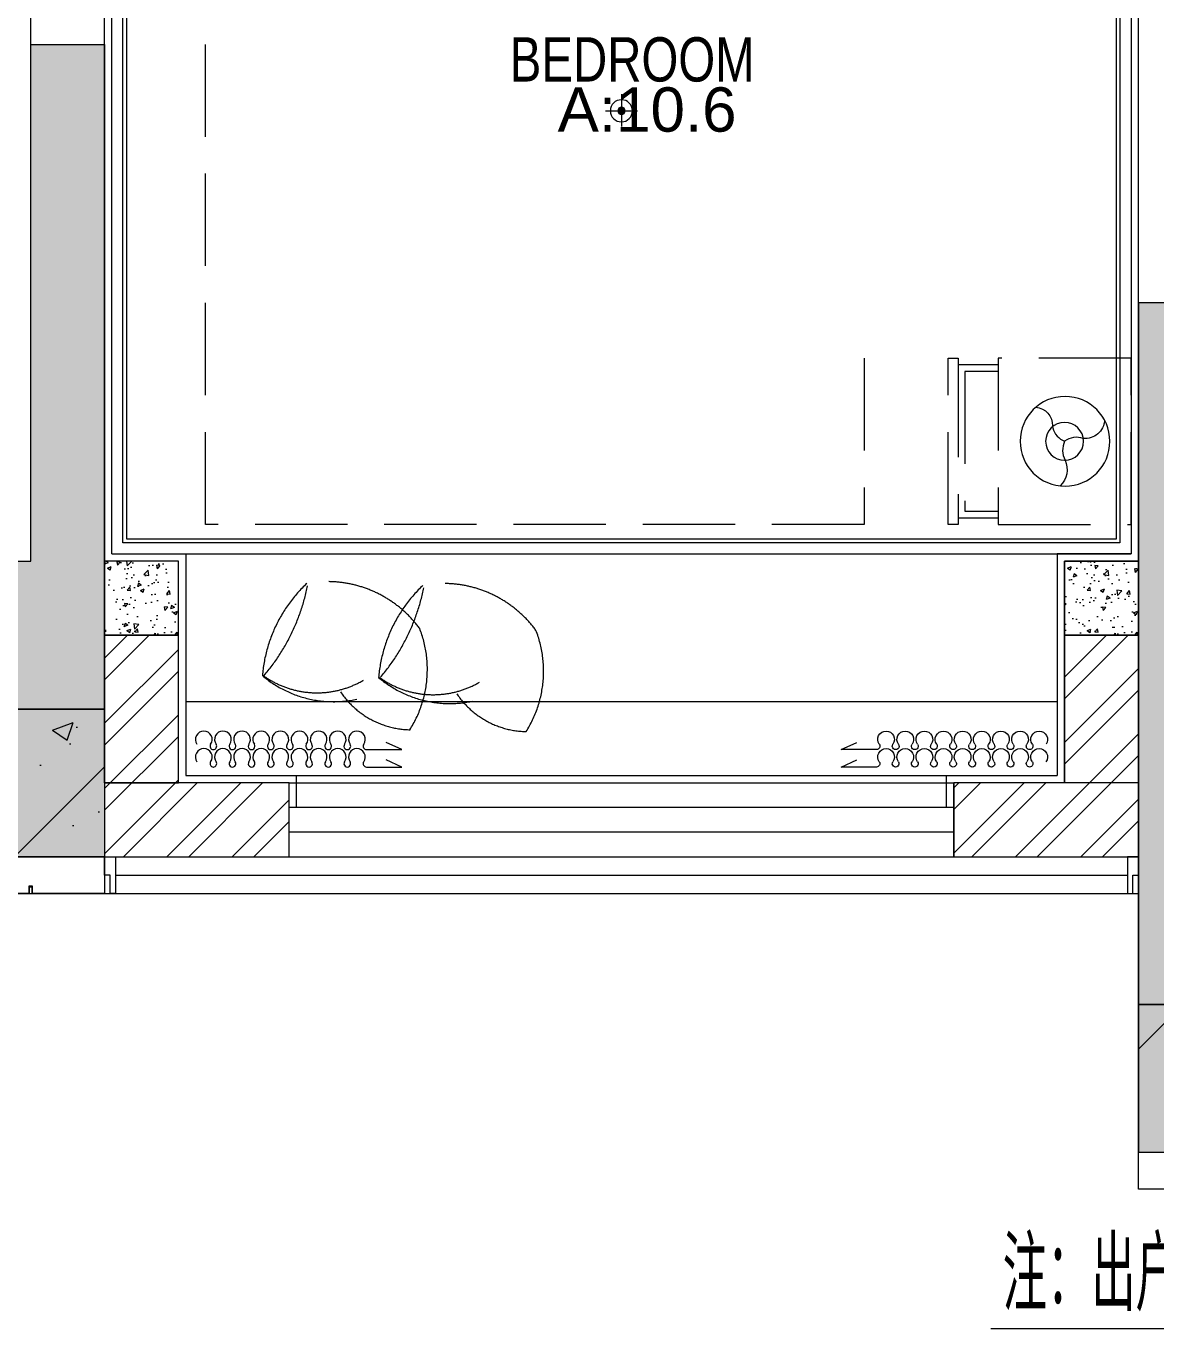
# Model space of a CAD drawing. Extents: x 288658 to 330658, y -27457 to 31943.
# Drawn here: x 297379 to 300439, y 13816 to 17344 of the extents above; entities that cross this region are included whole.
import ezdxf
from ezdxf.enums import TextEntityAlignment as Align

# ---------------------------------------------------------------- set-up
doc = ezdxf.new("R2010")
doc.units = 0
doc.header["$LTSCALE"] = 1000
doc.linetypes.add('DASH', pattern=[0.35, 0.25, -0.1])
doc.layers.get('0').update_dxf_attribs({"color": 8, "lineweight": 13})
for name, color, linetype, lineweight in [('__附着_S88-LYGC-YTC-10_SEN147J2_设计区$0$PUB_HATCH', 8, 'Continuous', 13), ('A_SURFACE', 8, 'Continuous', 13), ('ACS_DLJ_BZ_SNJ', 3, 'Continuous', 20), ('AD-玻璃幕墙、窗', 8, 'Continuous', 13), ('DQ-GZ', 8, 'Continuous', 13), ('DQ-GZ-DASH', 8, 'DASH', 13), ('DQ-GZ-HATCH', 8, 'Continuous', 13), ('DS-DRAPERY', 8, 'Continuous', 13), ('E_WINDOW', 8, 'Continuous', 13), ('FF-FINISH【完成面】', 8, 'Continuous', 13), ('FF-固定家具(矮柜落地、不到顶)', 8, 'Continuous', 13), ('FF-平面灯具', 8, 'Continuous', 13), ('FF-活动家具', 8, 'Continuous', 13), ('FF1-平面中英文字', 8, 'Continuous', 13), ('IFF-FURN-DETAIL', 8, 'Continuous', 13), ('J-金属幕墙', 8, 'Continuous', 13), ('P-ANNO-DIMS', 8, 'Continuous', 13), ('P-平面看线', 8, 'Continuous', 13), ('RC-FIN', 8, 'Continuous', 13), ('RC-天花灯具', 8, 'Continuous', 13), ('WALL', 4, 'Continuous', 13)]:
    doc.layers.add(name, color=color, linetype=linetype, lineweight=lineweight)
doc.styles.add('ACS', font='xcsg.shx', dxfattribs={"width": 0.6, "bigfont": 'hztxt.shx'})
doc.styles.add('Arial', font='arial.ttf')
doc.styles.add('CCD-HB', font='hbsmall.shx')
pattern_1 = [(45, (0, 0), (-88.3883, 88.3883), []), (45, (58.93, 0), (-88.3883, 88.3883), [])]

# ---------------------------------------------------------------- blocks, each defined once
blk = doc.blocks.new('BVCNVBNVBMN')
at = {"layer": 'DQ-GZ-HATCH'}
h = blk.add_hatch(dxfattribs=at)
h.set_pattern_fill('ARMORED', color=256, scale=80, style=0)
h.set_pattern_definition([(50, (225839.5, 8074.6), (573.808, -50.2017), [60, -660]), (355, (225839.5, 8074.6), (-111.001, 601.7537), [48, -528]), (100.4514, (225887.3, 8070.44), (462.8075, 551.5516), [50.992, -560.9137]), (46.1842, (225839.5, 8234.6), (853.793, -132.415), [90, -990]), (96.6356, (225910.6, 8223.6), (747.73, 779.294), [76.488, -841.37]), (351.1842, (225839.5, 8234.6), (747.73, 779.295), [72, -792]), (21, (225919.5, 8194.6), (477.5256, -322.095), [60, -660]), (326, (225919.5, 8194.6), (194.6523, 580.12), [48, -528]), (71.4514, (225959.3, 8167.8), (672.178, 258.0244), [50.992, -560.9137]), (37.5, (225839.48, 8074.62), (9.7279, 266.3151), [0, -521.6, 0, -536, 0, -530]), (7.5, (225839.48, 8074.62), (210.4556, 315.5294), [0, -305.6, 0, -509.6, 0, -202]), (327.5, (225661.08, 8074.62), (427.05795, -18.0439), [0, -200, 0, -624, 0, -828]), (317.5, (225581.1, 8074.6), (466.549, 80.084), [0, -260, 0, -414.4, 0, -588]), (45, (225839.5, 8074.6), (-282.8427, 282.8427), [])])
h.paths.add_polyline_path([(201623.8, -62287.7), (201223.8, -62287.7), (201223.8, -61887.7), (201623.8, -61887.7)])
h = blk.add_hatch(dxfattribs=at)
h.set_pattern_fill('ARMORED', color=256, scale=80, style=0)
h.set_pattern_definition([(50, (208239.5, 7274.6), (573.808, -50.2017), [60, -660]), (355, (208239.5, 7274.6), (-111.001, 601.7537), [48, -528]), (100.4514, (208287.3, 7270.44), (462.8075, 551.5516), [50.992, -560.9137]), (46.1842, (208239.5, 7434.6), (853.793, -132.415), [90, -990]), (96.6356, (208310.6, 7423.6), (747.73, 779.294), [76.488, -841.37]), (351.1842, (208239.5, 7434.6), (747.73, 779.295), [72, -792]), (21, (208319.5, 7394.6), (477.5256, -322.095), [60, -660]), (326, (208319.5, 7394.6), (194.6523, 580.12), [48, -528]), (71.4514, (208359.3, 7367.8), (672.178, 258.0244), [50.992, -560.9137]), (37.5, (208239.49, 7274.62), (9.7279, 266.3151), [0, -521.6, 0, -536, 0, -530]), (7.5, (208239.49, 7274.62), (210.4556, 315.5294), [0, -305.6, 0, -509.6, 0, -202]), (327.5, (208061.09, 7274.62), (427.05795, -18.0439), [0, -200, 0, -624, 0, -828]), (317.5, (207981.1, 7274.6), (466.549, 80.084), [0, -260, 0, -414.4, 0, -588]), (45, (208239.5, 7274.6), (-282.8427, 282.8427), [])])
h.paths.add_polyline_path([(204423.8, -63087.7), (204823.8, -63087.7), (204823.8, -62687.7), (204423.8, -62687.7)])
at = {"layer": 'P-ANNO-DIMS'}
for points in [[(201223.8, -61487.7), (201423.8, -61487.7), (201423.8, -60087.7), (201623.8, -60087.7), (201623.8, -61887.7), (201223.8, -61887.7)], [(204823.8, -62287.7), (204623.8, -62287.7), (204623.8, -60787.7), (204423.8, -60787.7), (204423.8, -62687.7), (204823.8, -62687.7)]]:
    blk.add_hatch(color=256, dxfattribs=at).paths.add_polyline_path(points)
for points in [[(201223.8, -61487.7), (201423.8, -61487.7), (201423.8, -60087.7), (201623.8, -60087.7), (201623.8, -61887.7), (201223.8, -61887.7)], [(204823.8, -62287.7), (204623.8, -62287.7), (204623.8, -60787.7), (204423.8, -60787.7), (204423.8, -62687.7), (204823.8, -62687.7)], [(201623.8, -62287.7), (201223.8, -62287.7), (201223.8, -61887.7), (201623.8, -61887.7)], [(204423.8, -63087.7), (204823.8, -63087.7), (204823.8, -62687.7), (204423.8, -62687.7)]]:
    blk.add_lwpolyline(points, close=True)
blk = doc.blocks.new('A$C1C4C1B0F')
at = {"color": 250, "linetype": 'Continuous'}
for points in [[(172.9, 160, -0.228099), (174.5, 227.5, 0.317646), (157.1, 319.1)], [(70.1, 38.7, 0.398826), (129.9, 105.2, -0.069197), (130.7, 112.1, -0.240714), (172.9, 160, 0.240714)], [(315.8, 85, 0.414712), (239.7, 150.3, -0.258086), (172.9, 160)]]:
    blk.add_lwpolyline(points, format="xyb", dxfattribs=at)
for centre, radius in [((174.5, 160), 160), ((172.9, 160), 67.5)]:
    blk.add_circle(centre, radius)
blk = doc.blocks.new('A$C51664537')
at = {"layer": 'FF-活动家具', "linetype": 'DASH'}
blk.add_lwpolyline([(360, 450), (360, 0), (0, 0), (0, 450)], close=True, dxfattribs=at)
at = {"layer": 'FF-活动家具', "linetype": 'DASH', "elevation": 0}
for points in [[(360, 432), (468, 432), (468, 18), (360, 18)], [(360, 414), (450, 414), (450, 36), (360, 36)]]:
    blk.add_lwpolyline(points, dxfattribs=at)
at = {"layer": 'FF-活动家具', "linetype": 'DASH'}
blk.add_lwpolyline([(468, 18), (468, 0), (495, 0), (495, 450), (468, 450), (468, 432)], dxfattribs=at)
at = {"layer": 'FF-平面灯具', "linetype": 'DASH', "xscale": 0.759375, "yscale": 0.759375, "zscale": 0.759375, "rotation": 180}
blk.add_blockref('A$C1C4C1B0F', (311.3, 346.5), dxfattribs=at)
blk = doc.blocks.new('DRAPES2')
for p, q in [((0, 0), (82, 37.3)), ((186.3, 0), (0, 0))]:
    blk.add_line(p, q)
at = {"linetype": 'ByBlock', "extrusion": (0, 0, -1)}
for centre, major_axis, start_param, end_param in [((236.9, 53.6), (-31.3, 31.3), 4.8823, 7.06864), ((236.9, 53.6), (-31.3, 31.3), 0.785455, 2.971795), ((338.2, 53.5), (31.3, 31.3), 3.311504, 5.497844), ((338.2, 53.5), (-31.3, 31.3), 0.785455, 2.971795), ((439.4, 53.5), (-31.3, 31.3), 4.8823, 7.06864), ((439.4, 53.5), (-31.3, 31.3), 0.785455, 2.971795), ((540.7, 53.5), (31.3, 31.3), 3.311504, 5.497844), ((540.7, 53.5), (31.3, 31.3), -0.785341, 1.400999), ((641.9, 53.5), (-31.3, 31.3), 4.8823, 7.06864), ((641.9, 53.5), (-31.3, 31.3), 0.785455, 2.971795), ((743.2, 53.5), (31.3, 31.3), 3.311504, 5.497844), ((743.2, 53.5), (-31.3, 31.3), 0.785455, 2.971795), ((844.4, 53.5), (-31.3, 31.3), 4.8823, 7.06864), ((844.4, 53.5), (-31.3, 31.3), 0.785455, 2.971795), ((945.7, 53.5), (31.3, 31.3), 3.311504, 5.497844), ((945.7, 53.5), (31.3, 31.3), -0.785341, 1.400999), ((186.3, 17.8), (-12.6, 12.6), 1.740708, 3.927048), ((287.6, 17.7), (-12.6, 12.6), 1.740708, 6.113388), ((388.8, 17.7), (-12.6, 12.6), 1.740708, 6.113388), ((490.1, 17.7), (12.6, 12.6), 0.169911, 4.542591), ((591.3, 17.7), (12.6, 12.6), 2.356251, 4.542591), ((591.3, 17.7), (-12.6, 12.6), 1.740708, 3.927048), ((692.6, 17.7), (-12.6, 12.6), 1.740708, 6.113388), ((793.8, 17.7), (-12.6, 12.6), 1.740708, 6.113388), ((895.1, 17.7), (12.6, 12.6), 0.169911, 4.542591), ((996.3, 17.7), (12.6, 12.6), 2.356251, 4.542591)]:
    blk.add_ellipse(centre, major_axis=major_axis, ratio=1, start_param=start_param, end_param=end_param, dxfattribs=at)
at = {"extrusion": (0, 0, -1)}
for centre, major_axis, start_param, end_param in [((1046.7, 53.5), (-31.3, 31.3), 4.8823, 7.06864), ((1046.7, 53.5), (-31.3, 31.3), 0.785455, 2.971795), ((996.1, 17.7), (-12.6, 12.6), 1.740708, 3.927048)]:
    blk.add_ellipse(centre, major_axis=major_axis, ratio=1, start_param=start_param, end_param=end_param, dxfattribs=at)
blk = doc.blocks.new('20170817.13012539')
for p, q in [((-62.6, 486), (-62.6, 605.2)), ((-62.6, 605.2), (-38.7, 552.8))]:
    blk.add_line(p, q)
at = {"linetype": 'ByBlock', "extrusion": (0, 0, -1)}
for centre, major_axis, start_param, end_param in [((-51.2, 486), (8.03, 8.03), 1.740708, 3.927048), ((-28.3, 453.6), (20, 20), 0.785455, 2.971795), ((-28.3, 453.6), (20, 20), 4.8823, 7.06864), ((-51.2, 421.2), (8.03, 8.03), 1.740708, 6.113388), ((-28.3, 388.8), (20, -20), 3.311504, 5.497844), ((-51.2, 356.4), (8.03, 8.03), 1.740708, 6.113388), ((-28.3, 388.8), (20, 20), 0.785455, 2.971795), ((-28.3, 324), (20, 20), 4.8823, 7.06864), ((-28.3, 324), (20, 20), 0.785455, 2.971795), ((-51.2, 291.6), (8.03, -8.03), 0.169911, 4.542591), ((-28.3, 259.2), (20, -20), 3.311504, 5.497844), ((-51.2, 226.8), (8.03, -8.03), 2.356251, 4.542591), ((-51.2, 226.8), (8.03, 8.03), 1.740708, 3.927048), ((-28.3, 259.2), (20, -20), -0.785341, 1.400999), ((-28.3, 194.4), (20, 20), 4.8823, 7.06864), ((-28.3, 194.4), (20, 20), 0.785455, 2.971795), ((-51.2, 162), (8.03, 8.03), 1.740708, 6.113388), ((-28.3, 129.6), (20, -20), 3.311504, 5.497844), ((-51.2, 97.2), (8.03, 8.03), 1.740708, 6.113388), ((-28.3, 129.6), (20, 20), 0.785455, 2.971795), ((-28.3, 64.8), (20, 20), 4.8823, 7.06864), ((-51.2, 32.4), (8.03, -8.03), 0.169911, 4.542591), ((-28.3, 64.8), (20, 20), 0.785455, 2.971795), ((-28.3, 0), (20, -20), 3.311504, 5.497844), ((-51.2, -32.4), (8.03, -8.03), 2.356251, 4.542591), ((-28.3, 0), (20, -20), -0.785341, 1.400999)]:
    blk.add_ellipse(centre, major_axis=major_axis, ratio=1, start_param=start_param, end_param=end_param, dxfattribs=at)
at = {"extrusion": (0, 0, -1)}
for centre, major_axis, start_param, end_param in [((-51.2, -32.2), (8.03, 8.03), 1.740708, 3.927048), ((-28.3, -64.6), (20, 20), 4.8823, 7.06864), ((-28.3, -64.6), (20, 20), 0.785455, 2.971795)]:
    blk.add_ellipse(centre, major_axis=major_axis, ratio=1, start_param=start_param, end_param=end_param, dxfattribs=at)
blk = doc.blocks.new('A$C6A4338C9')
at = {"layer": 'FF-活动家具', "linetype": 'DASH'}
for centre, radius, start, end in [((326, 221.3), 259.8, 139.7296, 192.1681), ((99.7, 52.9), 337.6, 43.3493, 85.2193), ((78.5, 236.5), 271, 306.2663, 10.6854), ((202.5, 36.9), 202.5, 124.0129, 178.8998), ((142.4, 266.2), 266.3, 237.6781, 291.2226)]:
    blk.add_arc(centre, radius, start, end, dxfattribs=at)
at = {"layer": 'IFF-FURN-DETAIL', "linetype": 'DASH'}
for centre, radius, start, end in [((304, 260.5), 216.9, 144.3394, 220.1355), ((433, 745.2), 472, 229.7764, 258.5941)]:
    blk.add_arc(centre, radius, start, end, dxfattribs=at)
blk = doc.blocks.new('A$C3A426A7C')
at = {"layer": 'DQ-GZ-HATCH'}
for points in [[(3600, 15100), (3200, 15100), (3200, 15500), (3600, 15500)], [(6400, 14300), (6800, 14300), (6800, 14700), (6400, 14700)]]:
    blk.add_hatch(color=8, dxfattribs=at).paths.add_polyline_path(points)
at = {"layer": 'DQ-GZ-DASH', "linetype": 'ByBlock'}
for points in [[(3600, 15100), (3200, 15100), (3200, 15500), (3600, 15500)], [(6400, 14300), (6800, 14300), (6800, 14700), (6400, 14700)]]:
    blk.add_lwpolyline(points, close=True, dxfattribs=at)
blk = doc.blocks.new('A$C00F337EA')
h = blk.add_hatch()
h.set_pattern_fill('混凝土', color=9, scale=15, angle=180, style=0)
h.set_pattern_definition([(230, (284158.3, 127968.4), (-107.589027, 9.41282), [11.25, -123.75]), (175, (284158.3, 127968.4), (20.8127, -112.82882), [9, -99]), (280.4514, (284149.33, 127969.18), (-86.776407, -103.41593), [9.56103, -105.171317]), (226.1842, (284158.3, 127938.4), (-160.08616, 24.82785), [16.875, -185.625]), (276.6356, (284144.96, 127940.47), (-140.199406, -146.11768), [14.34154, -157.75695]), (171.1842, (284158.3, 127938.4), (-140.19929, -146.11779), [13.5, -148.5]), (201, (284143.3, 127945.9), (-89.536058, 60.392834), [11.25, -123.75]), (146, (284143.3, 127945.9), (-36.4973, -108.772507), [9, -99]), (251.4514, (284135.84, 127950.93), (-126.033394, -48.379575), [9.56103, -105.171317]), (217.5, (284158.3, 127968.4), (-1.8239783, -49.934078), [0, -97.8, 0, -100.5, 0, -99.375]), (187.5, (284158.3, 127968.4), (-39.460431, -59.161757), [0, -57.3, 0, -95.55, 0, -37.875]), (147.5, (284191.75, 127968.4), (-80.0733654, 3.383231), [0, -37.5, 0, -117, 0, -155.25]), (137.5, (284206.75, 127968.4), (-87.477925, -15.015747), [0, -48.75, 0, -77.7, 0, -110.25])])
h.paths.add_polyline_path([(3500, -7200), (3300, -7200), (3300, -7000), (3500, -7000)])
h = blk.add_hatch()
h.set_pattern_fill('混凝土', color=9, scale=15, angle=180, style=0)
h.set_pattern_definition([(230, (284158.3, 127968.4), (-107.589027, 9.41282), [11.25, -123.75]), (175, (284158.3, 127968.4), (20.8127, -112.82882), [9, -99]), (280.4514, (284149.33, 127969.18), (-86.776407, -103.41593), [9.56103, -105.171317]), (226.1842, (284158.3, 127938.4), (-160.08616, 24.82785), [16.875, -185.625]), (276.6356, (284144.96, 127940.47), (-140.199406, -146.11768), [14.34154, -157.75695]), (171.1842, (284158.3, 127938.4), (-140.19929, -146.11779), [13.5, -148.5]), (201, (284143.3, 127945.9), (-89.536058, 60.392834), [11.25, -123.75]), (146, (284143.3, 127945.9), (-36.4973, -108.772507), [9, -99]), (251.4514, (284135.84, 127950.93), (-126.033394, -48.379575), [9.56103, -105.171317]), (217.5, (284158.3, 127968.4), (-1.8239783, -49.934078), [0, -97.8, 0, -100.5, 0, -99.375]), (187.5, (284158.3, 127968.4), (-39.460431, -59.161757), [0, -57.3, 0, -95.55, 0, -37.875]), (147.5, (284191.75, 127968.4), (-80.0733654, 3.383231), [0, -37.5, 0, -117, 0, -155.25]), (137.5, (284206.75, 127968.4), (-87.477925, -15.015747), [0, -48.75, 0, -77.7, 0, -110.25])])
h.paths.add_polyline_path([(5900, -7200), (6100, -7200), (6100, -7000), (5900, -7000)])
at = {"layer": '__附着_S88-LYGC-YTC-10_SEN147J2_设计区$0$PUB_HATCH'}
h = blk.add_hatch(dxfattribs=at)
h.set_pattern_fill('金属', color=256, scale=50, style=0)
h.set_pattern_definition(pattern_1)
h.paths.add_polyline_path([(3800, -7600), (3500, -7600), (3500, -7200), (3300, -7200), (3300, -7800), (3800, -7800)])
h = blk.add_hatch(dxfattribs=at)
h.set_pattern_fill('金属', color=256, scale=50, style=0)
h.set_pattern_definition(pattern_1)
h.paths.add_polyline_path([(5600, -7600), (5600, -7800), (6100, -7800), (6100, -7200), (5900, -7200), (5900, -7600)])
at = {"layer": 'DQ-GZ'}
for points in [[(3300, -7200), (3500, -7200), (3500, -7000), (3300, -7000)], [(6100, -7200), (5900, -7200), (5900, -7000), (6100, -7000)]]:
    blk.add_lwpolyline(points, close=True, dxfattribs=at)
at = {"layer": 'WALL'}
for p, q in [((3500, -7200), (3300, -7200)), ((3300, -7200), (3300, -7800)), ((3500, -7600), (3500, -7200)), ((6100, -7200), (5900, -7200)), ((5900, -7200), (5900, -7600)), ((6100, -7800), (6100, -7200)), ((3800, -7600), (3500, -7600)), ((3800, -7800), (3800, -7600)), ((5600, -7600), (5600, -7800)), ((5900, -7600), (5600, -7600)), ((3300, -7800), (3800, -7800)), ((5600, -7800), (6100, -7800))]:
    blk.add_line(p, q, dxfattribs=at)
blk = doc.blocks.new('A$C42737DA5')
h = blk.add_hatch(color=256)
edge = h.paths.add_edge_path()
edge.add_arc((0, 0), 0.5, 0, 360)
for p, q in [((0, 2.24), (0, -2.09)), ((2.17, 0), (-2.17, 0))]:
    blk.add_line(p, q)
for radius in [1.49, 0.5]:
    blk.add_circle((0, 0), radius)

msp = doc.modelspace()

# ---------------------------------------------------------------- hatches: boundary and pattern name
h = msp.add_hatch()
h.set_pattern_fill('混凝土', color=256, scale=15, style=0)
h.set_pattern_definition([(50, (16933.33, -121917.57), (107.589027, -9.41282), [11.25, -123.75]), (355, (16933.33, -121917.57), (-20.8127, 112.82882), [9, -99]), (100.4514, (16942.29, -121918.36), (86.776407, 103.41593), [9.56103, -105.171317]), (46.1842, (16933.33, -121887.57), (160.08616, -24.82785), [16.875, -185.625]), (96.6356, (16946.67, -121889.64), (140.199406, 146.11768), [14.34154, -157.75695]), (351.1842, (16933.33, -121887.57), (140.19929, 146.11779), [13.5, -148.5]), (21, (16948.33, -121895.07), (89.536058, -60.392834), [11.25, -123.75]), (326, (16948.33, -121895.07), (36.4973, 108.772507), [9, -99]), (71.4514, (16955.79, -121900.1), (126.033394, 48.379575), [9.56103, -105.171317]), (37.5, (16933.326, -121917.57), (1.8239783, 49.934078), [0, -97.8, 0, -100.5, 0, -99.375]), (7.5, (16933.326, -121917.57), (39.460431, 59.161757), [0, -57.3, 0, -95.55, 0, -37.875]), (327.5, (16899.876, -121917.57), (80.0733654, -3.383231), [0, -37.5, 0, -117, 0, -155.25]), (317.5, (16884.876, -121917.57), (87.477925, 15.015747), [0, -48.75, 0, -77.7, 0, -110.25])])
h.paths.add_polyline_path([(297591.6, 15894.8), (297791.6, 15894.8), (297791.6, 15694.8), (297591.6, 15694.8)])
h = msp.add_hatch()
h.set_pattern_fill('混凝土', color=256, scale=15, style=0)
h.set_pattern_definition([(50, (19533.33, -121917.57), (107.589027, -9.41282), [11.25, -123.75]), (355, (19533.33, -121917.57), (-20.8127, 112.82882), [9, -99]), (100.4514, (19542.29, -121918.36), (86.776407, 103.41593), [9.56103, -105.171317]), (46.1842, (19533.33, -121887.57), (160.08616, -24.82785), [16.875, -185.625]), (96.6356, (19546.67, -121889.64), (140.199406, 146.11768), [14.34154, -157.75695]), (351.1842, (19533.33, -121887.57), (140.19929, 146.11779), [13.5, -148.5]), (21, (19548.33, -121895.07), (89.536058, -60.392834), [11.25, -123.75]), (326, (19548.33, -121895.07), (36.4973, 108.772507), [9, -99]), (71.4514, (19555.79, -121900.1), (126.033394, 48.379575), [9.56103, -105.171317]), (37.5, (19533.326, -121917.57), (1.8239783, 49.934078), [0, -97.8, 0, -100.5, 0, -99.375]), (7.5, (19533.326, -121917.57), (39.460431, 59.161757), [0, -57.3, 0, -95.55, 0, -37.875]), (327.5, (19499.876, -121917.57), (80.0733654, -3.383231), [0, -37.5, 0, -117, 0, -155.25]), (317.5, (19484.876, -121917.57), (87.477925, 15.015747), [0, -48.75, 0, -77.7, 0, -110.25])])
h.paths.add_polyline_path([(300191.6, 15894.8), (300391.6, 15894.8), (300391.6, 15694.8), (300191.6, 15694.8)])

# ---------------------------------------------------------------- linework, layer by layer
at = {"layer": 'A_SURFACE'}
for points in [[(297396.6, 14994.8), (297396.6, 15014.8), (297386.6, 15014.8), (297386.6, 14994.8), (297191.6, 14994.8), (297191.6, 15094.8), (297591.6, 15094.8), (297591.6, 14994.8)], [(300596.6, 14194.8), (300596.6, 14214.8), (300586.6, 14214.8), (300586.6, 14194.8), (300391.6, 14194.8), (300391.6, 14294.8), (300791.6, 14294.8), (300791.6, 14194.8)]]:
    msp.add_lwpolyline(points, close=True, dxfattribs=at)
at = {"layer": 'ACS_DLJ_BZ_SNJ'}
msp.add_line((302941.6, 13815.9), (299991.5, 13815.9), dxfattribs=at)
at = {"layer": 'AD-玻璃幕墙、窗'}
for p, q in [((298091.6, 15294.8), (299891.6, 15294.8)), ((298091.6, 15094.8), (298091.6, 15294.8)), ((299891.6, 15094.8), (299891.6, 15294.8)), ((299891.6, 15228.1), (298091.6, 15228.1)), ((299891.6, 15161.5), (298091.6, 15161.5)), ((298091.6, 15094.8), (299891.6, 15094.8))]:
    msp.add_line(p, q, dxfattribs=at)
at = {"layer": 'DQ-GZ', "elevation": 0}
for points in [[(297791.6, 15894.8), (297591.6, 15894.8), (297591.6, 15694.8), (297791.6, 15694.8)], [(300391.6, 15894.8), (300191.6, 15894.8), (300191.6, 15694.8), (300391.6, 15694.8)]]:
    msp.add_lwpolyline(points, close=True, dxfattribs=at)
at = {"layer": 'FF-FINISH【完成面】', "linetype": 'ByBlock'}
for p, q in [((298111.6, 15228.1), (298111.6, 15314.8)), ((299871.6, 15228.1), (299871.6, 15314.8))]:
    msp.add_line(p, q, dxfattribs=at)
for points in [[(297611.6, 15914.8), (297611.6, 19074.8)], [(298538.5, 19074.8), (300371.6, 19074.8), (300371.6, 15914.8)]]:
    msp.add_lwpolyline(points, dxfattribs=at)
at = {"layer": 'FF-FINISH【完成面】', "linetype": 'ByBlock', "elevation": 0}
for points in [[(297611.6, 15914.8), (297811.6, 15914.8), (297811.6, 15314.8), (300171.6, 15314.8)], [(300371.6, 15914.8), (300171.6, 15914.8), (300171.6, 15314.8)], [(300371.6, 15914.8), (300171.6, 15914.8), (300171.6, 15314.8)]]:
    msp.add_lwpolyline(points, dxfattribs=at)
at = {"layer": 'FF-固定家具(矮柜落地、不到顶)', "ltscale": 0.5}
for p, q in [((297611.6, 15914.8), (300371.6, 15914.8)), ((297591.6, 15894.8), (297591.6, 15894.8)), ((297591.6, 15894.8), (297591.6, 15894.8))]:
    msp.add_line(p, q, dxfattribs=at)
at = {"layer": 'FF-活动家具', "linetype": 'DASH', "elevation": 0}
msp.add_lwpolyline([(299649.2, 16444.8), (299649.2, 15994.8), (297864.7, 15994.8), (297864.7, 18378.7)], dxfattribs=at)
at = {"layer": 'J-金属幕墙'}
for points in [[(297591.6, 15094.8), (297621.6, 15094.8), (297621.6, 14994.8), (297606.6, 14994.8), (297606.6, 15044.8), (297591.6, 15044.8)], [(300391.6, 15094.8), (300361.6, 15094.8), (300361.6, 14994.8), (300376.6, 14994.8), (300376.6, 15044.8), (300391.6, 15044.8)], [(297388.6, 14994.8), (297388.6, 15012.8), (297394.6, 15012.8), (297394.6, 14994.8), (297396.6, 14994.8), (297396.6, 15014.8), (297386.6, 15014.8), (297386.6, 14994.8), (297388.6, 14994.8)]]:
    msp.add_lwpolyline(points, close=True, dxfattribs=at)
msp.add_lwpolyline([(297621.6, 15044.8), (300361.6, 15044.8)], dxfattribs=at)
at = {"layer": 'P-平面看线'}
msp.add_lwpolyline([(293591.6, 15694.8), (293591.6, 14994.8), (300391.6, 14994.8)], dxfattribs=at)
at = {"layer": 'RC-FIN', "linetype": 'ByBlock'}
for p, q in [((297611.6, 15914.8), (300371.6, 15914.8)), ((297811.6, 15514.8), (300171.6, 15514.8))]:
    msp.add_line(p, q, dxfattribs=at)
at = {"layer": 'RC-FIN', "linetype": 'ByBlock', "elevation": 0}
for points in [[(297641.6, 18484.8), (300341.6, 18484.8), (300341.6, 15944.8), (297641.6, 15944.8)], [(297651.6, 18474.8), (300331.6, 18474.8), (300331.6, 15954.8), (297651.6, 15954.8)]]:
    msp.add_lwpolyline(points, close=True, dxfattribs=at)
at = {"layer": 'WALL'}
for p, q in [((297391.6, 15894.8), (297391.6, 19094.8)), ((297591.6, 15294.8), (297591.6, 19094.8)), ((300391.6, 16494.8), (300391.6, 19094.8)), ((300391.6, 15294.8), (300391.6, 16644.8)), ((298091.6, 15294.8), (297591.6, 15294.8)), ((298091.6, 15094.8), (298091.6, 15294.8)), ((300391.6, 15294.8), (299891.6, 15294.8)), ((299891.6, 15294.8), (299891.6, 15094.8)), ((297191.6, 15094.8), (297491.6, 15094.8)), ((297491.6, 15094.8), (298091.6, 15094.8)), ((299891.6, 15094.8), (300391.6, 15094.8)), ((300391.6, 14294.8), (300391.6, 15094.8)), ((300391.6, 14294.8), (301391.6, 14294.8))]:
    msp.add_line(p, q, dxfattribs=at)
at = {"layer": 'WALL', "elevation": 0}
for points in [[(297791.6, 15894.8), (297591.6, 15894.8), (297591.6, 15294.8), (297791.6, 15294.8)], [(300191.6, 15894.8), (300391.6, 15894.8), (300391.6, 15294.8), (300191.6, 15294.8)]]:
    msp.add_lwpolyline(points, close=True, dxfattribs=at)

# ---------------------------------------------------------------- block references
for name, p in [('BVCNVBNVBMN', (95967.8, 77382.5)), ('A$C3A426A7C', (293991.6, -5.2))]:
    msp.add_blockref(name, p)
at = {"layer": 'DS-DRAPERY', "yscale": 0.5119999997317791, "zscale": 0.5119999997317791}
for p, xscale in [((298396.4, 15385), -0.5119999997317791), ((299586.9, 15385), 0.5119999997317791)]:
    msp.add_blockref('DRAPES2', p, dxfattribs=dict(at, xscale=xscale))
at = {"layer": 'DS-DRAPERY', "yscale": 0.8, "zscale": 0.8}
for p, xscale, rotation in [((297912.2, 15387.7), -0.8, 270), ((300071.1, 15387.7), 0.8, 90.00000000000001)]:
    msp.add_blockref('20170817.13012539', p, dxfattribs=dict(at, xscale=xscale, rotation=rotation))
at = {"layer": 'E_WINDOW'}
msp.add_blockref('A$C00F337EA', (294291.6, 22894.8), dxfattribs=at)
at = {"layer": 'FF-活动家具', "xscale": -1}
msp.add_blockref('A$C51664537', (300371.6, 15994.8), dxfattribs=at)
at = {"layer": 'FF-活动家具', "extrusion": (0, 0, -1), "xscale": -1.147499999999997, "yscale": 1.147499999999997, "zscale": -1.147499999999997, "rotation": 270}
for p in [(-298465.8, 15438.7), (-298780.6, 15433.6)]:
    msp.add_blockref('A$C6A4338C9', p, dxfattribs=at)
at = {"layer": 'RC-天花灯具', "xscale": -20.09387860082483, "yscale": 20.09387860082483, "zscale": 20.09387860082483}
msp.add_blockref('A$C42737DA5', (298991.6, 17114.8), dxfattribs=at)

# ---------------------------------------------------------------- texts
at = {"layer": 'ACS_DLJ_BZ_SNJ', "style": 'ACS', "width": 0.6}
msp.add_text('注：出户的室外铜管安装PVC装饰管槽 ', height=200, dxfattribs=at).set_placement((300023.8, 13864.4))
at = {"layer": 'FF1-平面中英文字', "style": 'CCD-HB', "width": 0.8}
msp.add_text('BEDROOM', height=120, dxfattribs=at).set_placement((298689, 17194.1, 0))
at = {"layer": 'FF1-平面中英文字', "style": 'Arial'}
msp.add_text('A:10.6', height=120, dxfattribs=at).set_placement((299061, 17118.4, 0), align=Align.MIDDLE)

doc.saveas('drawing.dxf')
